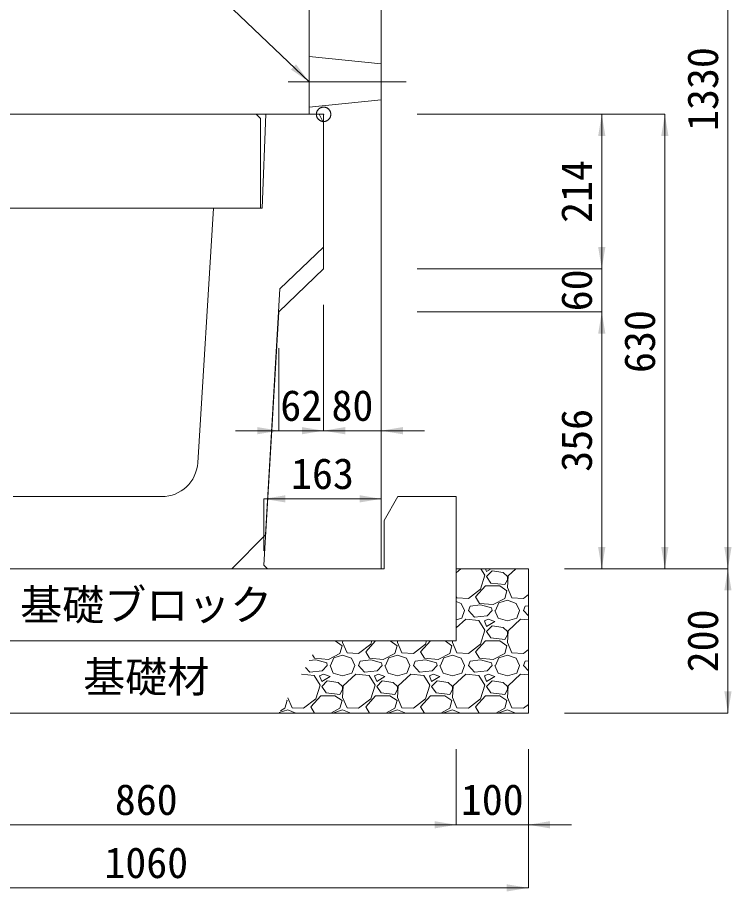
# Model space of a CAD drawing. Units: millimetres at full size, sheet at 1:40. Extents: x 206103 to 244503, y 883348 to 903496.
# Drawn here: x 237192 to 238182, y 890605 to 891817 of the extents above; entities that cross this region are included whole.
import ezdxf
from ezdxf.enums import TextEntityAlignment as Align

# ---------------------------------------------------------------- set-up
doc = ezdxf.new("R2010")
doc.units = ezdxf.units.MM
doc.header["$LTSCALE"] = 40
doc.header["$PDMODE"] = 32
doc.header["$PDSIZE"] = 20
doc.linetypes.add('DASHED', pattern=[7.5, 6, -1.5])
doc.linetypes.add('USER1', pattern=[28.575, 19.05, -3.175, 3.175, -3.175])
for name, color, linetype, lineweight in [('パネックスKUR', 2, 'Continuous', 20), ('基礎ブロック', 2, 'Continuous', 13), ('基礎材', 7, 'Continuous', 15), ('寸法線', 7, 'Continuous', 13), ('引出線', 4, 'Continuous', 13), ('本体', 2, 'Continuous', 13), ('補助線', 8, 'USER1', 13), ('ﾊｯﾁﾝｸﾞ', 7, 'Continuous', 5)]:
    doc.layers.add(name, color=color, linetype=linetype, lineweight=lineweight)
doc.layers.add('文字', color=7, linetype='Continuous')
doc.styles.add('ＭＳ ゴシック', font='')
doc.styles.get('ＭＳ ゴシック').set_extended_font_data('MS Gothic')

# ---------------------------------------------------------------- blocks, each defined once
blk = doc.blocks.new('filled_arrow')
at = {"color": 0, "linetype": 'Continuous', "lineweight": -2}
blk.add_solid([(7.5, 1.25), (0, 0), (7.5, -1.25)], dxfattribs=at)

msp = doc.modelspace()

# ---------------------------------------------------------------- linework, layer by layer
at = {"layer": 'パネックスKUR'}
for p, q in [((237596.53, 892377.33), (237596.53, 891682.33)), ((237696.53, 892382.33), (237696.53, 891052.33)), ((237616.53, 891682.33), (237596.53, 891682.33)), ((237616.53, 891682.33), (237616.53, 891468.33)), ((237616.53, 891468.33), (237554.53, 891408.33)), ((237554.53, 891408.33), (237533.82, 891057.32)), ((237538.53, 891052.33), (237533.82, 891057.32)), ((237696.53, 891052.33), (237538.53, 891052.33))]:
    msp.add_line(p, q, dxfattribs=at)
at = {"layer": 'パネックスKUR', "linetype": 'DASHED', "lineweight": 9}
for p, q in [((237596.53, 891762.33), (237696.53, 891752.33)), ((237596.53, 891692.33), (237696.53, 891702.33))]:
    msp.add_line(p, q, dxfattribs=at)
at = {"layer": '基礎ブロック', "lineweight": 20}
for p, q in [((237719.53, 891152.33), (237700.53, 891119.33)), ((237800.53, 891152.33), (237719.53, 891152.33)), ((237800.53, 891052.33), (237800.53, 891152.33)), ((237700.53, 891119.33), (237700.53, 891052.33)), ((237700.53, 891052.33), (237040.53, 891052.33)), ((237800.53, 891052.33), (237800.53, 890952.33)), ((236940.53, 890952.33), (237800.53, 890952.33))]:
    msp.add_line(p, q, dxfattribs=at)
at = {"layer": '基礎材', "lineweight": 13}
msp.add_line((237900.53, 891052.33), (237800.53, 891052.33), dxfattribs=at)
at = {"layer": '基礎材'}
for p, q in [((237900.53, 890852.33), (237900.53, 891052.33)), ((236840.53, 890852.33), (237900.53, 890852.33))]:
    msp.add_line(p, q, dxfattribs=at)
at = {"layer": '寸法線'}
for p, q in [((238177.37, 891052.33), (238177.37, 892382.33)), ((237546.53, 891682.33), (237041.53, 891682.33)), ((237746.53, 891682.33), (238089.87, 891682.33)), ((237746.53, 891682.33), (238002.37, 891682.33)), ((238002.37, 891682.33), (238002.37, 891468.33)), ((238089.87, 891682.33), (238089.87, 891052.33)), ((237696.53, 891617.33), (237696.53, 891243.74)), ((238002.37, 891528.33), (238002.37, 891348.33)), ((237746.53, 891468.33), (238002.37, 891468.33)), ((237746.53, 891468.33), (238002.37, 891468.33)), ((237616.53, 891418.33), (237616.53, 891243.74)), ((237616.53, 891418.33), (237616.53, 891243.74)), ((237746.53, 891408.33), (238002.37, 891408.33)), ((237746.53, 891408.33), (238002.37, 891408.33)), ((238002.37, 891408.33), (238002.37, 891052.33)), ((237554.53, 891358.33), (237554.53, 891243.74)), ((237676.53, 891243.74), (237494.53, 891243.74)), ((237556.53, 891243.74), (237756.53, 891243.74)), ((237533.53, 891149.25), (237696.53, 891149.25)), ((237533.53, 891077.33), (237533.53, 891149.25)), ((237696.53, 891077.33), (237696.53, 891149.25)), ((237950.53, 891052.33), (238177.37, 891052.33)), ((237950.53, 891052.33), (238089.87, 891052.33)), ((237950.53, 891052.33), (238002.37, 891052.33)), ((237950.53, 891052.33), (238177.37, 891052.33)), ((238177.37, 891052.33), (238177.37, 890852.33)), ((237950.53, 890852.33), (238177.37, 890852.33)), ((237800.53, 890802.33), (237800.53, 890697.39)), ((237800.53, 890802.33), (237800.53, 890697.39)), ((237900.53, 890802.33), (237900.53, 890697.39)), ((237900.53, 890802.33), (237900.53, 890609.89)), ((236940.53, 890697.39), (237800.53, 890697.39)), ((237740.53, 890697.39), (237960.53, 890697.39)), ((237900.53, 890609.89), (236840.53, 890609.89))]:
    msp.add_line(p, q, dxfattribs=at)
at = {"layer": '引出線'}
msp.add_lwpolyline([(237596.53, 891727.33), (237404.07, 891910.78), (237232.32, 891910.78)], dxfattribs=at)
at = {"layer": '本体'}
for p, q in [((237536.53, 891682.33), (237531.53, 891552.33)), ((237536.53, 891682.33), (237610.53, 891682.33)), ((237616.53, 891670.33), (237610.53, 891682.33)), ((237616.53, 891670.33), (237616.53, 891498.33)), ((237464.03, 891552.33), (237441.96, 891199.21)), ((237464.03, 891552.33), (237531.53, 891552.33)), ((237616.53, 891498.33), (237556.03, 891440.33)), ((237556.03, 891440.33), (237535.89, 891099.19)), ((237186, 891152.33), (237392.05, 891152.33)), ((237489.03, 891052.33), (237535.89, 891099.19)), ((237089.03, 891052.33), (237489.03, 891052.33))]:
    msp.add_line(p, q, dxfattribs=at)
at = {"layer": '本体', "lineweight": 20}
msp.add_lwpolyline([(237049.03, 891552.33), (237049.03, 891676.33), (237055.03, 891682.33), (237523.03, 891682.33), (237529.03, 891676.33), (237529.03, 891552.33)], close=True, dxfattribs=at)
at = {"layer": '本体'}
msp.add_arc((237392.05, 891202.33), 50, 270, 356.42367, dxfattribs=at)
at = {"layer": '補助線'}
msp.add_line((237567.17, 891727.33), (237730.88, 891727.33), dxfattribs=at)
msp.add_point((237616.53, 891682.33), dxfattribs=at)
at = {"layer": 'ﾊｯﾁﾝｸﾞ'}
for p, q in [((237806.91, 891052.33), (237800.53, 891046.5)), ((237834.23, 891024.2), (237840.32, 891043.25)), ((237840.32, 891043.25), (237834.78, 891052.33)), ((237841.11, 891052.33), (237842.61, 891048.58)), ((237842.61, 891048.58), (237848.85, 891052.33)), ((237850.23, 891049.35), (237842.61, 891041.73)), ((237842.61, 891041.73), (237848.71, 891032.58)), ((237865.47, 891047.06), (237850.23, 891049.35)), ((237871.57, 891041.73), (237865.47, 891047.06)), ((237872.33, 891042.49), (237871.57, 891026.49)), ((237871.57, 891037.15), (237871.57, 891041.73)), ((237883.11, 891052.33), (237872.33, 891042.49)), ((237827.37, 891013.53), (237841.09, 891028.77)), ((237841.09, 891028.77), (237860.9, 891028.77)), ((237848.71, 891032.58), (237867.76, 891030.3)), ((237860.9, 891028.77), (237870.8, 891021.91)), ((237867.76, 891030.3), (237871.57, 891037.15)), ((237817.46, 891011.25), (237834.23, 891024.2)), ((237870.8, 891021.91), (237867.76, 891011.25)), ((237871.57, 891026.49), (237877.66, 891012.01)), ((237893.66, 891011.25), (237900.53, 891016.55)), ((237800.53, 891014.23), (237801.46, 891012.01)), ((237800.53, 891007.03), (237807.56, 891004.39)), ((237801.46, 891012.01), (237817.46, 891011.25)), ((237807.56, 891004.39), (237812.13, 890994.48)), ((237832.7, 891004.39), (237827.37, 891013.53)), ((237851.75, 891002.86), (237832.7, 891004.39)), ((237867.76, 891011.25), (237851.75, 891002.86)), ((237854.8, 890994.48), (237859.37, 891005.15)), ((237859.37, 891005.15), (237871.57, 891008.96)), ((237871.57, 891008.96), (237883.76, 891004.39)), ((237877.66, 891012.01), (237893.66, 891011.25)), ((237883.76, 891004.39), (237888.33, 890994.48)), ((237808.32, 890983.81), (237812.13, 890994.48)), ((237817.46, 890994.48), (237819.75, 891000.58)), ((237825.85, 890985.34), (237817.46, 890994.48)), ((237834.23, 891002.1), (237819.75, 891000.58)), ((237849.47, 890998.29), (237834.23, 891002.1)), ((237850.23, 890994.48), (237843.37, 890986.86)), ((237850.23, 890994.48), (237849.47, 890998.29)), ((237854.04, 890994.48), (237858.61, 890983.81)), ((237884.52, 890983.81), (237888.33, 890994.48)), ((237893.66, 890994.48), (237895.95, 891000.58)), ((237900.53, 890987), (237893.66, 890994.48)), ((237900.53, 891001.06), (237895.95, 891000.58)), ((237800.53, 890981.52), (237808.32, 890983.81)), ((237813.65, 890982.29), (237800.53, 890970.3)), ((237831.94, 890980.77), (237813.65, 890982.29)), ((237843.37, 890986.86), (237825.85, 890985.34)), ((237840.32, 890967.05), (237831.94, 890980.77)), ((237844.9, 890982.29), (237839.56, 890980)), ((237839.56, 890980), (237842.61, 890972.38)), ((237854.04, 890979.24), (237844.9, 890982.29)), ((237858.61, 890983.81), (237871.57, 890980)), ((237871.57, 890980), (237884.52, 890983.81)), ((237889.85, 890982.29), (237872.33, 890966.29)), ((237900.53, 890981.4), (237889.85, 890982.29)), ((237842.61, 890972.38), (237854.04, 890979.24)), ((237850.23, 890973.15), (237842.61, 890965.53)), ((237865.47, 890970.86), (237850.23, 890973.15)), ((237871.57, 890965.53), (237865.47, 890970.86)), ((237834.23, 890948), (237840.32, 890967.05)), ((237842.61, 890965.53), (237848.71, 890956.38)), ((237848.71, 890956.38), (237867.76, 890954.1)), ((237867.76, 890954.1), (237871.57, 890960.95)), ((237872.33, 890966.29), (237871.57, 890950.29)), ((237871.57, 890960.95), (237871.57, 890965.53)), ((237632.65, 890952.33), (237642.2, 890945.71)), ((237642.2, 890945.71), (237639.16, 890935.05)), ((237643.06, 890952.33), (237642.97, 890950.29)), ((237642.97, 890950.29), (237649.06, 890935.81)), ((237665.06, 890935.05), (237681.83, 890948)), ((237674.97, 890937.33), (237688.47, 890952.33)), ((237681.83, 890948), (237683.21, 890952.33)), ((237708.85, 890952.33), (237718.4, 890945.71)), ((237718.4, 890945.71), (237715.36, 890935.05)), ((237719.26, 890952.33), (237719.17, 890950.29)), ((237719.17, 890950.29), (237725.26, 890935.81)), ((237741.26, 890935.05), (237758.03, 890948)), ((237751.17, 890937.33), (237764.67, 890952.33)), ((237758.03, 890948), (237759.41, 890952.33)), ((237785.05, 890952.33), (237794.6, 890945.71)), ((237794.6, 890945.71), (237791.56, 890935.05)), ((237795.46, 890952.33), (237795.37, 890950.29)), ((237795.37, 890950.29), (237801.46, 890935.81)), ((237817.46, 890935.05), (237834.23, 890948)), ((237827.37, 890937.33), (237841.09, 890952.57)), ((237841.09, 890952.57), (237860.9, 890952.57)), ((237860.9, 890952.57), (237870.8, 890945.71)), ((237870.8, 890945.71), (237867.76, 890935.05)), ((237871.57, 890950.29), (237877.66, 890935.81)), ((237604.1, 890928.19), (237601.32, 890932.95)), ((237639.16, 890935.05), (237623.15, 890926.66)), ((237630.77, 890928.95), (237642.97, 890932.76)), ((237642.97, 890932.76), (237655.16, 890928.19)), ((237649.06, 890935.81), (237665.06, 890935.05)), ((237680.3, 890928.19), (237674.97, 890937.33)), ((237715.36, 890935.05), (237699.35, 890926.66)), ((237706.97, 890928.95), (237719.17, 890932.76)), ((237719.17, 890932.76), (237731.36, 890928.19)), ((237725.26, 890935.81), (237741.26, 890935.05)), ((237756.5, 890928.19), (237751.17, 890937.33)), ((237791.56, 890935.05), (237775.55, 890926.66)), ((237783.17, 890928.95), (237795.37, 890932.76)), ((237795.37, 890932.76), (237807.56, 890928.19)), ((237801.46, 890935.81), (237817.46, 890935.05)), ((237832.7, 890928.19), (237827.37, 890937.33)), ((237867.76, 890935.05), (237851.75, 890926.66)), ((237859.37, 890928.95), (237871.57, 890932.76)), ((237871.57, 890932.76), (237883.76, 890928.19)), ((237877.66, 890935.81), (237893.66, 890935.05)), ((237893.66, 890935.05), (237900.53, 890940.35)), ((237605.63, 890925.9), (237596.71, 890924.96)), ((237623.15, 890926.66), (237604.1, 890928.19)), ((237620.87, 890922.09), (237605.63, 890925.9)), ((237621.63, 890918.28), (237620.87, 890922.09)), ((237626.2, 890918.28), (237630.77, 890928.95)), ((237655.16, 890928.19), (237659.73, 890918.28)), ((237665.06, 890918.28), (237667.35, 890924.38)), ((237681.83, 890925.9), (237667.35, 890924.38)), ((237699.35, 890926.66), (237680.3, 890928.19)), ((237697.07, 890922.09), (237681.83, 890925.9)), ((237697.83, 890918.28), (237697.07, 890922.09)), ((237702.4, 890918.28), (237706.97, 890928.95)), ((237731.36, 890928.19), (237735.93, 890918.28)), ((237741.26, 890918.28), (237743.55, 890924.38)), ((237758.03, 890925.9), (237743.55, 890924.38)), ((237775.55, 890926.66), (237756.5, 890928.19)), ((237773.27, 890922.09), (237758.03, 890925.9)), ((237774.03, 890918.28), (237773.27, 890922.09)), ((237778.6, 890918.28), (237783.17, 890928.95)), ((237807.56, 890928.19), (237812.13, 890918.28)), ((237817.46, 890918.28), (237819.75, 890924.38)), ((237834.23, 890925.9), (237819.75, 890924.38)), ((237851.75, 890926.66), (237832.7, 890928.19)), ((237849.47, 890922.09), (237834.23, 890925.9)), ((237850.23, 890918.28), (237849.47, 890922.09)), ((237854.8, 890918.28), (237859.37, 890928.95)), ((237883.76, 890928.19), (237888.33, 890918.28)), ((237893.66, 890918.28), (237895.95, 890924.38)), ((237900.53, 890924.86), (237895.95, 890924.38)), ((237597.25, 890909.14), (237591.31, 890915.61)), ((237614.77, 890910.66), (237597.25, 890909.14)), ((237621.63, 890918.28), (237614.77, 890910.66)), ((237625.44, 890918.28), (237630.01, 890907.61)), ((237630.01, 890907.61), (237642.97, 890903.8)), ((237642.97, 890903.8), (237655.92, 890907.61)), ((237655.92, 890907.61), (237659.73, 890918.28)), ((237673.45, 890909.14), (237665.06, 890918.28)), ((237690.97, 890910.66), (237673.45, 890909.14)), ((237697.83, 890918.28), (237690.97, 890910.66)), ((237701.64, 890918.28), (237706.21, 890907.61)), ((237706.21, 890907.61), (237719.17, 890903.8)), ((237719.17, 890903.8), (237732.12, 890907.61)), ((237732.12, 890907.61), (237735.93, 890918.28)), ((237749.65, 890909.14), (237741.26, 890918.28)), ((237767.17, 890910.66), (237749.65, 890909.14)), ((237774.03, 890918.28), (237767.17, 890910.66)), ((237777.84, 890918.28), (237782.41, 890907.61)), ((237782.41, 890907.61), (237795.37, 890903.8)), ((237795.37, 890903.8), (237808.32, 890907.61)), ((237808.32, 890907.61), (237812.13, 890918.28)), ((237825.85, 890909.14), (237817.46, 890918.28)), ((237843.37, 890910.66), (237825.85, 890909.14)), ((237850.23, 890918.28), (237843.37, 890910.66)), ((237854.04, 890918.28), (237858.61, 890907.61)), ((237858.61, 890907.61), (237871.57, 890903.8)), ((237871.57, 890903.8), (237884.52, 890907.61)), ((237884.52, 890907.61), (237888.33, 890918.28)), ((237900.53, 890910.8), (237893.66, 890918.28)), ((237603.34, 890904.57), (237585.78, 890906.03)), ((237611.72, 890890.85), (237603.34, 890904.57)), ((237616.3, 890906.09), (237610.96, 890903.8)), ((237610.96, 890903.8), (237614.01, 890896.18)), ((237614.01, 890896.18), (237625.44, 890903.04)), ((237621.63, 890896.95), (237614.01, 890889.33)), ((237625.44, 890903.04), (237616.3, 890906.09)), ((237636.87, 890894.66), (237621.63, 890896.95)), ((237661.25, 890906.09), (237643.73, 890890.09)), ((237679.54, 890904.57), (237661.25, 890906.09)), ((237687.92, 890890.85), (237679.54, 890904.57)), ((237692.5, 890906.09), (237687.16, 890903.8)), ((237687.16, 890903.8), (237690.21, 890896.18)), ((237690.21, 890896.18), (237701.64, 890903.04)), ((237697.83, 890896.95), (237690.21, 890889.33)), ((237701.64, 890903.04), (237692.5, 890906.09)), ((237713.07, 890894.66), (237697.83, 890896.95)), ((237737.45, 890906.09), (237719.93, 890890.09)), ((237755.74, 890904.57), (237737.45, 890906.09)), ((237764.12, 890890.85), (237755.74, 890904.57)), ((237768.7, 890906.09), (237763.36, 890903.8)), ((237763.36, 890903.8), (237766.41, 890896.18)), ((237766.41, 890896.18), (237777.84, 890903.04)), ((237774.03, 890896.95), (237766.41, 890889.33)), ((237777.84, 890903.04), (237768.7, 890906.09)), ((237789.27, 890894.66), (237774.03, 890896.95)), ((237813.65, 890906.09), (237796.13, 890890.09)), ((237831.94, 890904.57), (237813.65, 890906.09)), ((237840.32, 890890.85), (237831.94, 890904.57)), ((237844.9, 890906.09), (237839.56, 890903.8)), ((237839.56, 890903.8), (237842.61, 890896.18)), ((237842.61, 890896.18), (237854.04, 890903.04)), ((237850.23, 890896.95), (237842.61, 890889.33)), ((237854.04, 890903.04), (237844.9, 890906.09)), ((237865.47, 890894.66), (237850.23, 890896.95)), ((237889.85, 890906.09), (237872.33, 890890.09)), ((237900.53, 890905.2), (237889.85, 890906.09)), ((237605.63, 890871.8), (237611.72, 890890.85)), ((237614.01, 890889.33), (237620.11, 890880.18)), ((237642.97, 890889.33), (237636.87, 890894.66)), ((237639.16, 890877.9), (237642.97, 890884.75)), ((237643.73, 890890.09), (237642.97, 890874.09)), ((237642.97, 890884.75), (237642.97, 890889.33)), ((237681.83, 890871.8), (237687.92, 890890.85)), ((237690.21, 890889.33), (237696.31, 890880.18)), ((237719.17, 890889.33), (237713.07, 890894.66)), ((237715.36, 890877.9), (237719.17, 890884.75)), ((237719.93, 890890.09), (237719.17, 890874.09)), ((237719.17, 890884.75), (237719.17, 890889.33)), ((237758.03, 890871.8), (237764.12, 890890.85)), ((237766.41, 890889.33), (237772.51, 890880.18)), ((237795.37, 890889.33), (237789.27, 890894.66)), ((237791.56, 890877.9), (237795.37, 890884.75)), ((237796.13, 890890.09), (237795.37, 890874.09)), ((237795.37, 890884.75), (237795.37, 890889.33)), ((237834.23, 890871.8), (237840.32, 890890.85)), ((237842.61, 890889.33), (237848.71, 890880.18)), ((237871.57, 890889.33), (237865.47, 890894.66)), ((237867.76, 890877.9), (237871.57, 890884.75)), ((237872.33, 890890.09), (237871.57, 890874.09)), ((237871.57, 890884.75), (237871.57, 890889.33)), ((237567.01, 890873.51), (237572.86, 890859.61)), ((237588.86, 890858.85), (237605.63, 890871.8)), ((237598.77, 890861.13), (237612.49, 890876.37)), ((237612.49, 890876.37), (237632.3, 890876.37)), ((237620.11, 890880.18), (237639.16, 890877.9)), ((237632.3, 890876.37), (237642.2, 890869.51)), ((237642.97, 890874.09), (237649.06, 890859.61)), ((237665.06, 890858.85), (237681.83, 890871.8)), ((237674.97, 890861.13), (237688.69, 890876.37)), ((237688.69, 890876.37), (237708.5, 890876.37)), ((237696.31, 890880.18), (237715.36, 890877.9)), ((237708.5, 890876.37), (237718.4, 890869.51)), ((237719.17, 890874.09), (237725.26, 890859.61)), ((237741.26, 890858.85), (237758.03, 890871.8)), ((237751.17, 890861.13), (237764.89, 890876.37)), ((237764.89, 890876.37), (237784.7, 890876.37)), ((237772.51, 890880.18), (237791.56, 890877.9)), ((237784.7, 890876.37), (237794.6, 890869.51)), ((237795.37, 890874.09), (237801.46, 890859.61)), ((237817.46, 890858.85), (237834.23, 890871.8)), ((237827.37, 890861.13), (237841.09, 890876.37)), ((237841.09, 890876.37), (237860.9, 890876.37)), ((237848.71, 890880.18), (237867.76, 890877.9)), ((237860.9, 890876.37), (237870.8, 890869.51)), ((237871.57, 890874.09), (237877.66, 890859.61)), ((237562.96, 890858.85), (237556.62, 890855.53)), ((237566, 890869.51), (237562.96, 890858.85)), ((237565.07, 890870.16), (237566, 890869.51)), ((237572.86, 890859.61), (237588.86, 890858.85)), ((237603.91, 890852.33), (237598.77, 890861.13)), ((237639.16, 890858.85), (237626.72, 890852.33)), ((237642.2, 890869.51), (237639.16, 890858.85)), ((237649.06, 890859.61), (237665.06, 890858.85)), ((237680.11, 890852.33), (237674.97, 890861.13)), ((237715.36, 890858.85), (237702.92, 890852.33)), ((237718.4, 890869.51), (237715.36, 890858.85)), ((237725.26, 890859.61), (237741.26, 890858.85)), ((237756.31, 890852.33), (237751.17, 890861.13)), ((237791.56, 890858.85), (237779.12, 890852.33)), ((237794.6, 890869.51), (237791.56, 890858.85)), ((237801.46, 890859.61), (237817.46, 890858.85)), ((237832.51, 890852.33), (237827.37, 890861.13)), ((237867.76, 890858.85), (237855.32, 890852.33)), ((237870.8, 890869.51), (237867.76, 890858.85)), ((237877.66, 890859.61), (237893.66, 890858.85)), ((237893.66, 890858.85), (237900.53, 890864.15)), ((237555.12, 890852.92), (237566.77, 890856.56)), ((237566.77, 890856.56), (237578.05, 890852.33)), ((237630.6, 890852.33), (237630.77, 890852.75)), ((237630.77, 890852.75), (237642.97, 890856.56)), ((237642.97, 890856.56), (237654.25, 890852.33)), ((237706.8, 890852.33), (237706.97, 890852.75)), ((237706.97, 890852.75), (237719.17, 890856.56)), ((237719.17, 890856.56), (237730.45, 890852.33)), ((237783, 890852.33), (237783.17, 890852.75)), ((237783.17, 890852.75), (237795.37, 890856.56)), ((237795.37, 890856.56), (237806.65, 890852.33)), ((237859.2, 890852.33), (237859.37, 890852.75)), ((237859.37, 890852.75), (237871.57, 890856.56)), ((237871.57, 890856.56), (237882.85, 890852.33))]:
    msp.add_line(p, q, dxfattribs=at)

# ---------------------------------------------------------------- block references
at = {"layer": '寸法線', "xscale": 4, "yscale": 4}
for p, rotation in [((238002.37, 891682.33), 270), ((238089.87, 891682.33), 270), ((238002.37, 891468.33), 90), ((238002.37, 891468.33), 90), ((238002.37, 891408.33), 270), ((238002.37, 891408.33), 270), ((237554.53, 891243.74), 180), ((237616.53, 891243.74), 180), ((237696.53, 891149.25), 180), ((238002.37, 891052.33), 90), ((238089.87, 891052.33), 90), ((238177.37, 891052.33), 90), ((238177.37, 891052.33), 270), ((238177.37, 890852.33), 90), ((237800.53, 890697.39), 180), ((237800.53, 890697.39), 180), ((237900.53, 890609.89), 180)]:
    msp.add_blockref('filled_arrow', p, dxfattribs=dict(at, rotation=rotation))
for p in [(237616.53, 891243.74), (237696.53, 891243.74), (237533.53, 891149.25), (237900.53, 890697.39)]:
    msp.add_blockref('filled_arrow', p, dxfattribs=at)
at = {"layer": '引出線', "xscale": 4, "yscale": 4, "rotation": 136.4}
msp.add_blockref('filled_arrow', (237596.53, 891727.33), dxfattribs=at)

# ---------------------------------------------------------------- texts
at = {"layer": '寸法線', "style": 'ＭＳ ゴシック'}
for s, p in [('1330', (238142.37, 891717.33)), ('214', (237967.37, 891575.33)), ('60', (237967.37, 891438.33)), ('630', (238054.87, 891367.33)), ('356', (237967.37, 891230.33)), ('200', (238142.37, 890952.33))]:
    msp.add_text(s, height=42.72, rotation=90, dxfattribs=at).set_placement(p, align=Align.MIDDLE_CENTER)
for s, p in [('62', (237585.53, 891278.74)), ('80', (237656.53, 891278.74)), ('163', (237615.03, 891184.25)), ('860', (237370.53, 890732.39)), ('100', (237850.53, 890732.39)), ('1060', (237370.53, 890644.89))]:
    msp.add_text(s, height=42.72, dxfattribs=at).set_placement(p, align=Align.MIDDLE_CENTER)
at = {"layer": '文字', "style": 'ＭＳ ゴシック'}
for s, p in [('基礎ブロック', (237370.53, 891002.33)), ('基礎材', (237370.53, 890902.33))]:
    msp.add_text(s, height=42.72, dxfattribs=at).set_placement(p, align=Align.MIDDLE_CENTER)

doc.saveas('drawing.dxf')
